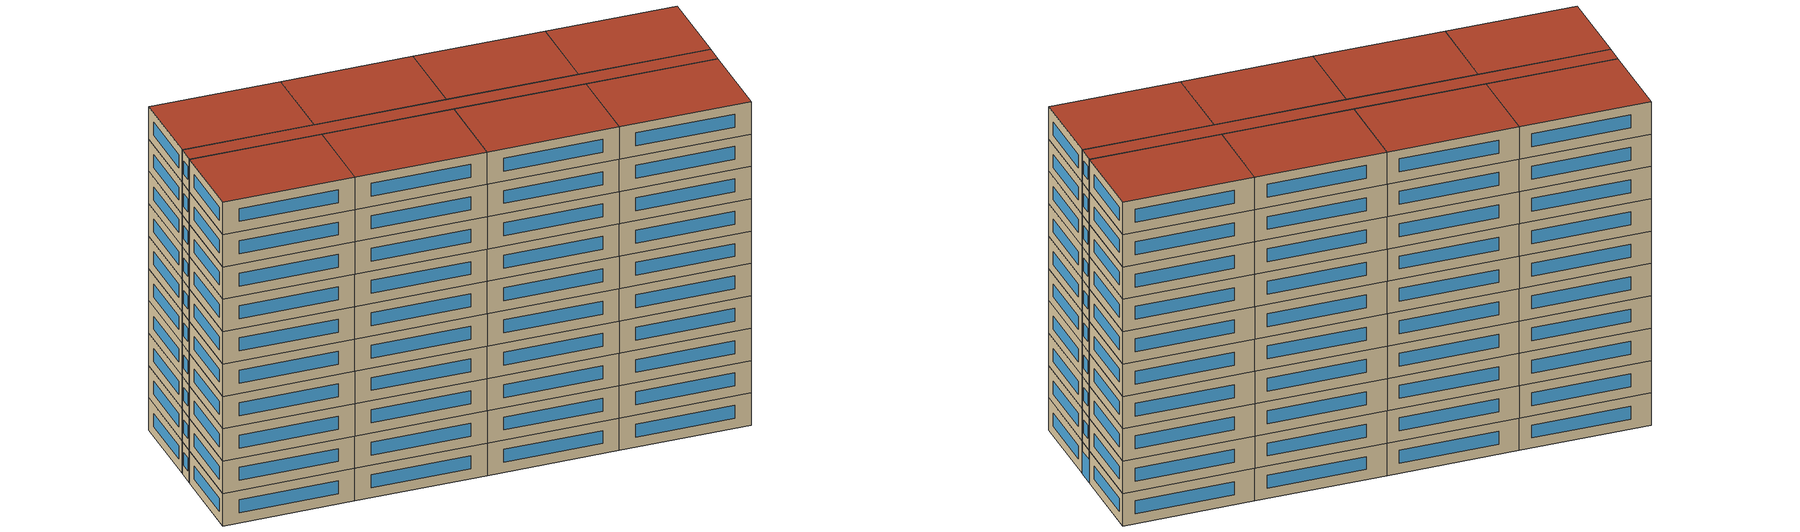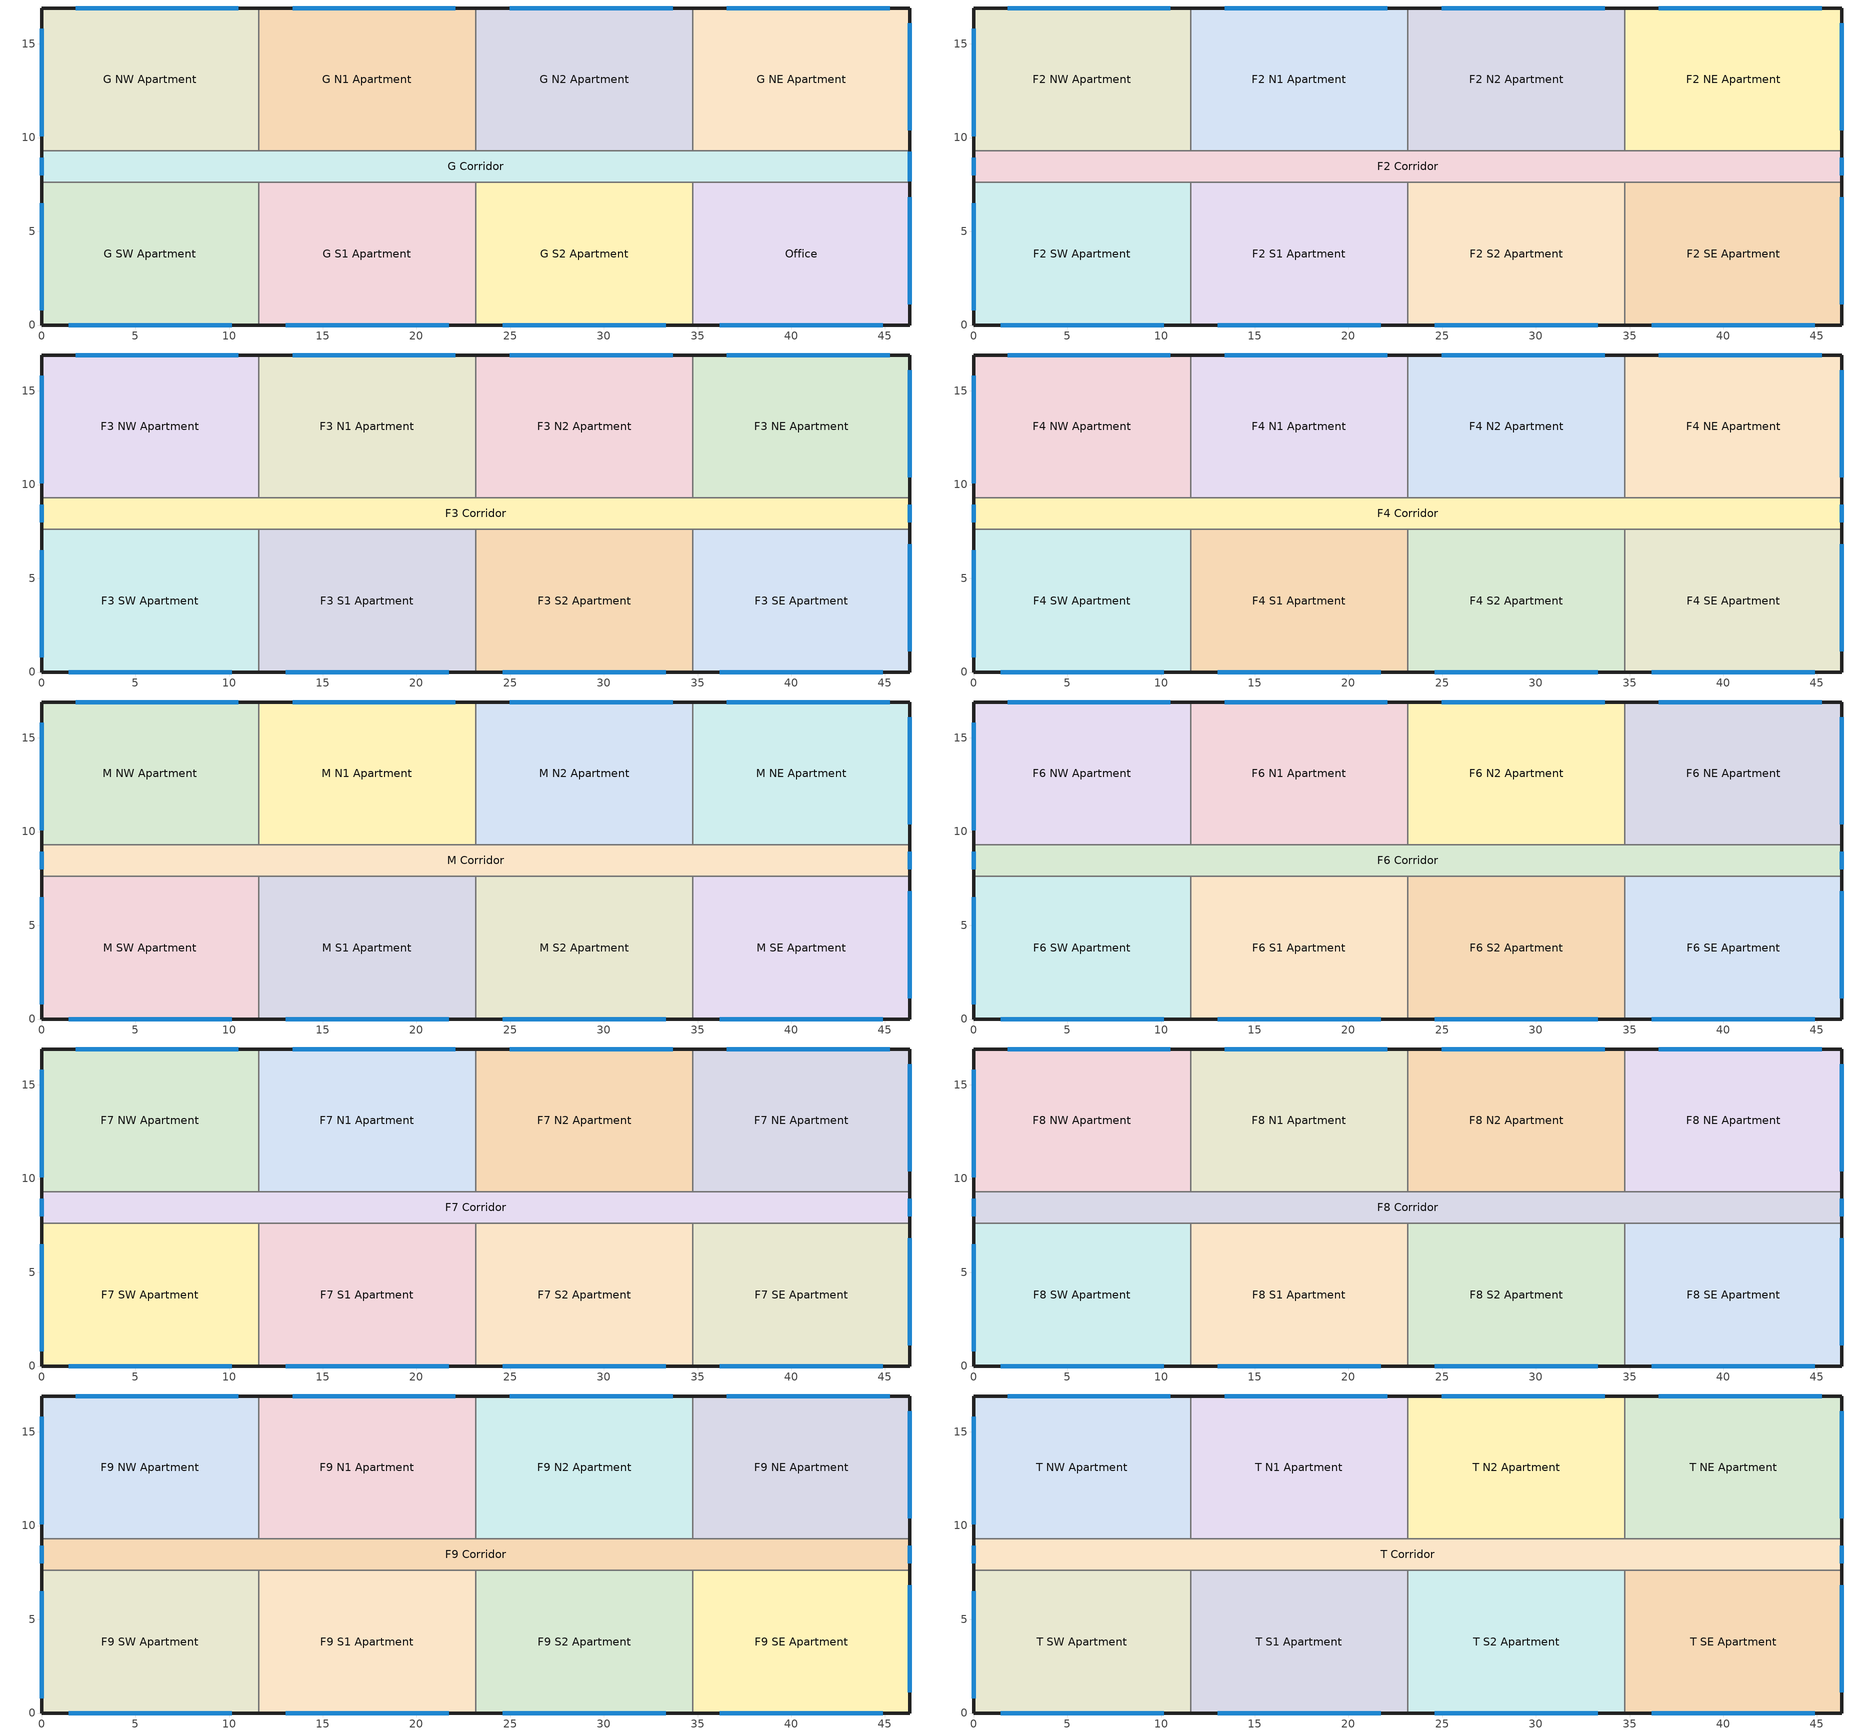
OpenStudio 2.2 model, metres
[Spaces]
G S1 Apartment
 floor ground: 23.16,7.62 23.16,0 11.58,0 11.58,7.62 z0
 wall outside: 11.58,0 23.16,0 z0:3.05
 wall to G S2 Apartment: 23.16,0 23.16,7.62 z0:3.05
 wall to G Corridor: 23.16,7.62 11.58,7.62 z0:3.05
 wall to G SW Apartment: 11.58,7.62 11.58,0 z0:3.05
 window: 13.03,0 21.72,0 z0.95:2.17
Office
 floor ground: 46.33,7.62 46.33,0 34.75,0 34.75,7.62 z0
 wall outside: 34.75,0 46.33,0 46.33,7.62 z0:3.05
 wall to G S2 Apartment: 34.75,7.62 34.75,0 z0:3.05
 wall to G Corridor: 46.33,7.62 34.75,7.62 z0:3.05
 window: 36.19,0 44.88,0 / 46.33,1.1 46.33,6.81 z0.95:2.17
G S2 Apartment
 floor ground: 34.75,7.62 34.75,0 23.16,0 23.16,7.62 z0
 wall outside: 23.16,0 34.75,0 z0:3.05
 wall to G Corridor: 34.75,7.62 23.16,7.62 z0:3.05
 window: 24.61,0 33.3,0 z0.95:2.17
G Corridor
 floor ground: 46.33,9.3 46.33,7.62 0,7.62 0,9.3 z0
 wall outside: 46.33,7.62 46.33,9.3 / 0,9.3 0,7.62 z0:3.05
 wall to G NW Apartment: 11.58,9.3 0,9.3 z0:3.05
 wall to G NE Apartment: 46.33,9.3 34.75,9.3 z0:3.05
 wall to G N1 Apartment: 23.16,9.3 11.58,9.3 z0:3.05
 wall to G SW Apartment: 0,7.62 11.58,7.62 z0:3.05
 wall to G N2 Apartment: 34.75,9.3 23.16,9.3 z0:3.05
 window: 46.33,7.67 46.33,9.25 z0:2.13; 0,8.91 0,8 z0.95:2.17
G NW Apartment
 floor ground: 11.58,16.92 11.58,9.3 0,9.3 0,16.92 z0
 wall outside: 11.58,16.92 0,16.92 0,9.3 z0:3.05
 wall to G N1 Apartment: 11.58,9.3 11.58,16.92 z0:3.05
 window: 0,15.8 0,10.08 / 10.5,16.92 1.81,16.92 z0.95:2.17
G N1 Apartment
 floor ground: 23.16,16.92 23.16,9.3 11.58,9.3 11.58,16.92 z0
 wall outside: 23.16,16.92 11.58,16.92 z0:3.05
 wall to G N2 Apartment: 23.16,9.3 23.16,16.92 z0:3.05
 window: 22.08,16.92 13.4,16.92 z0.95:2.17
G N2 Apartment
 floor ground: 34.75,16.92 34.75,9.3 23.16,9.3 23.16,16.92 z0
 wall outside: 34.75,16.92 23.16,16.92 z0:3.05
 wall to G NE Apartment: 34.75,9.3 34.75,16.92 z0:3.05
 window: 33.66,16.92 24.98,16.92 z0.95:2.17
G NE Apartment
 floor ground: 46.33,16.92 46.33,9.3 34.75,9.3 34.75,16.92 z0
 wall outside: 46.33,9.3 46.33,16.92 34.75,16.92 z0:3.05
 window: 46.33,10.4 46.33,16.11 / 45.25,16.92 36.56,16.92 z0.95:2.17
G SW Apartment
 floor ground: 11.58,7.62 11.58,0 0,0 0,7.62 z0
 wall outside: 0,7.62 0,0 11.58,0 z0:3.05
 window: 0,6.5 0,0.79 / 1.45,0 10.13,0 z0.95:2.17
F2 N1 Apartment
 floor to G N1 Apartment: 23.16,16.92 23.16,9.3 11.58,9.3 11.58,16.92 z3.05
 wall outside: 23.16,16.92 11.58,16.92 z3.05:6.1
 wall to F2 Corridor: 11.58,9.3 23.16,9.3 z3.05:6.1
 wall to F2 N2 Apartment: 23.16,9.3 23.16,16.92 z3.05:6.1
 wall to F2 NW Apartment: 11.58,16.92 11.58,9.3 z3.05:6.1
 window: 22.08,16.92 13.4,16.92 z4:5.22
F2 Corridor
 floor to G Corridor: 46.33,9.3 46.33,7.62 0,7.62 0,9.3 z3.05
 wall outside: 0,9.3 0,7.62 / 46.33,7.62 46.33,9.3 z3.05:6.1
 wall to F2 SE Apartment: 34.75,7.62 46.33,7.62 z3.05:6.1
 wall to F2 SW Apartment: 0,7.62 11.58,7.62 z3.05:6.1
 wall to F2 N2 Apartment: 34.75,9.3 23.16,9.3 z3.05:6.1
 wall to F2 S1 Apartment: 11.58,7.62 23.16,7.62 z3.05:6.1
 wall to F2 S2 Apartment: 23.16,7.62 34.75,7.62 z3.05:6.1
 wall to F2 NE Apartment: 46.33,9.3 34.75,9.3 z3.05:6.1
 wall to F2 NW Apartment: 11.58,9.3 0,9.3 z3.05:6.1
 window: 0,8.91 0,8 / 46.33,8 46.33,8.91 z4:5.22
F2 S1 Apartment
 floor to G S1 Apartment: 23.16,7.62 23.16,0 11.58,0 11.58,7.62 z3.05
 wall outside: 11.58,0 23.16,0 z3.05:6.1
 wall to F2 S2 Apartment: 23.16,0 23.16,7.62 z3.05:6.1
 wall to F2 SW Apartment: 11.58,7.62 11.58,0 z3.05:6.1
 window: 13.03,0 21.72,0 z4:5.22
F2 NE Apartment
 floor to G NE Apartment: 46.33,16.92 46.33,9.3 34.75,9.3 34.75,16.92 z3.05
 wall outside: 46.33,9.3 46.33,16.92 34.75,16.92 z3.05:6.1
 wall to F2 N2 Apartment: 34.75,16.92 34.75,9.3 z3.05:6.1
 window: 45.25,16.92 36.56,16.92 / 46.33,10.4 46.33,16.11 z4:5.22
F2 SW Apartment
 floor to G SW Apartment: 11.58,7.62 11.58,0 0,0 0,7.62 z3.05
 wall outside: 0,7.62 0,0 11.58,0 z3.05:6.1
 window: 1.45,0 10.13,0 / 0,6.5 0,0.79 z4:5.22
F2 NW Apartment
 floor to G NW Apartment: 11.58,16.92 11.58,9.3 0,9.3 0,16.92 z3.05
 wall outside: 11.58,16.92 0,16.92 0,9.3 z3.05:6.1
 window: 10.5,16.92 1.81,16.92 / 0,15.8 0,10.08 z4:5.22
F2 SE Apartment
 floor to Office: 46.33,7.62 46.33,0 34.75,0 34.75,7.62 z3.05
 wall outside: 34.75,0 46.33,0 46.33,7.62 z3.05:6.1
 wall to F2 S2 Apartment: 34.75,7.62 34.75,0 z3.05:6.1
 window: 46.33,1.1 46.33,6.81 / 36.19,0 44.88,0 z4:5.22
F2 N2 Apartment
 floor to G N2 Apartment: 34.75,16.92 34.75,9.3 23.16,9.3 23.16,16.92 z3.05
 wall outside: 34.75,16.92 23.16,16.92 z3.05:6.1
 window: 33.66,16.92 24.98,16.92 z4:5.22
F2 S2 Apartment
 floor to G S2 Apartment: 34.75,7.62 34.75,0 23.16,0 23.16,7.62 z3.05
 wall outside: 23.16,0 34.75,0 z3.05:6.1
 window: 24.61,0 33.3,0 z4:5.22
F3 NE Apartment
 floor to F2 NE Apartment: 46.33,16.92 46.33,9.3 34.75,9.3 34.75,16.92 z6.1
 wall outside: 46.33,9.3 46.33,16.92 34.75,16.92 z6.1:9.14
 wall to F3 N2 Apartment: 34.75,16.92 34.75,9.3 z6.1:9.14
 wall to F3 Corridor: 34.75,9.3 46.33,9.3 z6.1:9.14
 window: 46.33,10.4 46.33,16.11 / 45.25,16.92 36.56,16.92 z7.05:8.27
F3 SE Apartment
 floor to F2 SE Apartment: 46.33,7.62 46.33,0 34.75,0 34.75,7.62 z6.1
 wall outside: 34.75,0 46.33,0 46.33,7.62 z6.1:9.14
 wall to F3 Corridor: 46.33,7.62 34.75,7.62 z6.1:9.14
 wall to F3 S2 Apartment: 34.75,7.62 34.75,0 z6.1:9.14
 window: 36.19,0 44.88,0 / 46.33,1.1 46.33,6.81 z7.05:8.27
F3 N2 Apartment
 floor to F2 N2 Apartment: 34.75,16.92 34.75,9.3 23.16,9.3 23.16,16.92 z6.1
 wall outside: 34.75,16.92 23.16,16.92 z6.1:9.14
 wall to F3 Corridor: 23.16,9.3 34.75,9.3 z6.1:9.14
 wall to F3 N1 Apartment: 23.16,16.92 23.16,9.3 z6.1:9.14
 window: 33.66,16.92 24.98,16.92 z7.05:8.27
F3 NW Apartment
 floor to F2 NW Apartment: 11.58,16.92 11.58,9.3 0,9.3 0,16.92 z6.1
 wall outside: 11.58,16.92 0,16.92 0,9.3 z6.1:9.14
 wall to F3 N1 Apartment: 11.58,9.3 11.58,16.92 z6.1:9.14
 wall to F3 Corridor: 0,9.3 11.58,9.3 z6.1:9.14
 window: 0,15.8 0,10.08 / 10.5,16.92 1.81,16.92 z7.05:8.27
F3 Corridor
 floor to F2 Corridor: 46.33,9.3 46.33,7.62 0,7.62 0,9.3 z6.1
 wall outside: 0,9.3 0,7.62 / 46.33,7.62 46.33,9.3 z6.1:9.14
 wall to F3 S2 Apartment: 23.16,7.62 34.75,7.62 z6.1:9.14
 wall to F3 N1 Apartment: 23.16,9.3 11.58,9.3 z6.1:9.14
 wall to F3 S1 Apartment: 11.58,7.62 23.16,7.62 z6.1:9.14
 wall to F3 SW Apartment: 0,7.62 11.58,7.62 z6.1:9.14
 window: 0,8.91 0,8 / 46.33,8 46.33,8.91 z7.05:8.27
F3 SW Apartment
 floor to F2 SW Apartment: 11.58,7.62 11.58,0 0,0 0,7.62 z6.1
 wall outside: 0,7.62 0,0 11.58,0 z6.1:9.14
 wall to F3 S1 Apartment: 11.58,0 11.58,7.62 z6.1:9.14
 window: 0,6.5 0,0.79 / 1.45,0 10.13,0 z7.05:8.27
F3 N1 Apartment
 floor to F2 N1 Apartment: 23.16,16.92 23.16,9.3 11.58,9.3 11.58,16.92 z6.1
 wall outside: 23.16,16.92 11.58,16.92 z6.1:9.14
 window: 22.08,16.92 13.4,16.92 z7.05:8.27
F3 S2 Apartment
 floor to F2 S2 Apartment: 34.75,7.62 34.75,0 23.16,0 23.16,7.62 z6.1
 wall outside: 23.16,0 34.75,0 z6.1:9.14
 wall to F3 S1 Apartment: 23.16,7.62 23.16,0 z6.1:9.14
 window: 24.61,0 33.3,0 z7.05:8.27
F3 S1 Apartment
 floor to F2 S1 Apartment: 23.16,7.62 23.16,0 11.58,0 11.58,7.62 z6.1
 wall outside: 11.58,0 23.16,0 z6.1:9.14
 window: 13.03,0 21.72,0 z7.05:8.27
F4 NE Apartment
 floor to F3 NE Apartment: 46.33,16.92 46.33,9.3 34.75,9.3 34.75,16.92 z9.14
 wall outside: 46.33,9.3 46.33,16.92 34.75,16.92 z9.14:12.19
 wall to F4 Corridor: 34.75,9.3 46.33,9.3 z9.14:12.19
 wall to F4 N2 Apartment: 34.75,16.92 34.75,9.3 z9.14:12.19
 window: 45.25,16.92 36.56,16.92 / 46.33,10.4 46.33,16.11 z10.1:11.32
F4 S2 Apartment
 floor to F3 S2 Apartment: 34.75,7.62 34.75,0 23.16,0 23.16,7.62 z9.14
 wall outside: 23.16,0 34.75,0 z9.14:12.19
 wall to F4 S1 Apartment: 23.16,7.62 23.16,0 z9.14:12.19
 wall to F4 Corridor: 34.75,7.62 23.16,7.62 z9.14:12.19
 wall to F4 SE Apartment: 34.75,0 34.75,7.62 z9.14:12.19
 window: 24.61,0 33.3,0 z10.1:11.32
F4 N2 Apartment
 floor to F3 N2 Apartment: 34.75,16.92 34.75,9.3 23.16,9.3 23.16,16.92 z9.14
 wall outside: 34.75,16.92 23.16,16.92 z9.14:12.19
 wall to F4 Corridor: 23.16,9.3 34.75,9.3 z9.14:12.19
 wall to F4 N1 Apartment: 23.16,16.92 23.16,9.3 z9.14:12.19
 window: 33.66,16.92 24.98,16.92 z10.1:11.32
F4 NW Apartment
 floor to F3 NW Apartment: 11.58,16.92 11.58,9.3 0,9.3 0,16.92 z9.14
 wall outside: 11.58,16.92 0,16.92 0,9.3 z9.14:12.19
 wall to F4 N1 Apartment: 11.58,9.3 11.58,16.92 z9.14:12.19
 wall to F4 Corridor: 0,9.3 11.58,9.3 z9.14:12.19
 window: 0,15.8 0,10.08 / 10.5,16.92 1.81,16.92 z10.1:11.32
F4 N1 Apartment
 floor to F3 N1 Apartment: 23.16,16.92 23.16,9.3 11.58,9.3 11.58,16.92 z9.14
 wall outside: 23.16,16.92 11.58,16.92 z9.14:12.19
 wall to F4 Corridor: 11.58,9.3 23.16,9.3 z9.14:12.19
 window: 22.08,16.92 13.4,16.92 z10.1:11.32
F4 Corridor
 floor to F3 Corridor: 46.33,9.3 46.33,7.62 0,7.62 0,9.3 z9.14
 wall outside: 0,9.3 0,7.62 / 46.33,7.62 46.33,9.3 z9.14:12.19
 wall to F4 SW Apartment: 0,7.62 11.58,7.62 z9.14:12.19
 wall to F4 S1 Apartment: 11.58,7.62 23.16,7.62 z9.14:12.19
 wall to F4 SE Apartment: 34.75,7.62 46.33,7.62 z9.14:12.19
 window: 0,8.91 0,8 / 46.33,8 46.33,8.91 z10.1:11.32
F4 SW Apartment
 floor to F3 SW Apartment: 11.58,7.62 11.58,0 0,0 0,7.62 z9.14
 wall outside: 0,7.62 0,0 11.58,0 z9.14:12.19
 wall to F4 S1 Apartment: 11.58,0 11.58,7.62 z9.14:12.19
 window: 1.45,0 10.13,0 / 0,6.5 0,0.79 z10.1:11.32
F4 SE Apartment
 floor to F3 SE Apartment: 46.33,7.62 46.33,0 34.75,0 34.75,7.62 z9.14
 wall outside: 34.75,0 46.33,0 46.33,7.62 z9.14:12.19
 window: 36.19,0 44.88,0 / 46.33,1.1 46.33,6.81 z10.1:11.32
F4 S1 Apartment
 floor to F3 S1 Apartment: 23.16,7.62 23.16,0 11.58,0 11.58,7.62 z9.14
 wall outside: 11.58,0 23.16,0 z9.14:12.19
 window: 13.03,0 21.72,0 z10.1:11.32
M S1 Apartment
 floor to F4 S1 Apartment: 23.16,7.62 23.16,0 11.58,0 11.58,7.62 z12.19
 wall outside: 11.58,0 23.16,0 z12.19:15.24
 wall to M Corridor: 23.16,7.62 11.58,7.62 z12.19:15.24
 wall to M S2 Apartment: 23.16,0 23.16,7.62 z12.19:15.24
 wall to M SW Apartment: 11.58,7.62 11.58,0 z12.19:15.24
 window: 13.03,0 21.72,0 z13.15:14.36
M Corridor
 floor to F4 Corridor: 46.33,9.3 46.33,7.62 0,7.62 0,9.3 z12.19
 wall outside: 46.33,7.62 46.33,9.3 / 0,9.3 0,7.62 z12.19:15.24
 wall to M SE Apartment: 34.75,7.62 46.33,7.62 z12.19:15.24
 wall to M NW Apartment: 11.58,9.3 0,9.3 z12.19:15.24
 wall to M SW Apartment: 0,7.62 11.58,7.62 z12.19:15.24
 wall to M N2 Apartment: 34.75,9.3 23.16,9.3 z12.19:15.24
 wall to M N1 Apartment: 23.16,9.3 11.58,9.3 z12.19:15.24
 wall to M NE Apartment: 46.33,9.3 34.75,9.3 z12.19:15.24
 wall to M S2 Apartment: 23.16,7.62 34.75,7.62 z12.19:15.24
 window: 46.33,8 46.33,8.91 / 0,8.91 0,8 z13.15:14.36
M NW Apartment
 floor to F4 NW Apartment: 11.58,16.92 11.58,9.3 0,9.3 0,16.92 z12.19
 wall outside: 11.58,16.92 0,16.92 0,9.3 z12.19:15.24
 wall to M N1 Apartment: 11.58,9.3 11.58,16.92 z12.19:15.24
 window: 0,15.8 0,10.08 / 10.5,16.92 1.81,16.92 z13.15:14.36
M N2 Apartment
 floor to F4 N2 Apartment: 34.75,16.92 34.75,9.3 23.16,9.3 23.16,16.92 z12.19
 wall outside: 34.75,16.92 23.16,16.92 z12.19:15.24
 wall to M NE Apartment: 34.75,9.3 34.75,16.92 z12.19:15.24
 wall to M N1 Apartment: 23.16,16.92 23.16,9.3 z12.19:15.24
 window: 33.66,16.92 24.98,16.92 z13.15:14.36
M SW Apartment
 floor to F4 SW Apartment: 11.58,7.62 11.58,0 0,0 0,7.62 z12.19
 wall outside: 0,7.62 0,0 11.58,0 z12.19:15.24
 window: 1.45,0 10.13,0 / 0,6.5 0,0.79 z13.15:14.36
M SE Apartment
 floor to F4 SE Apartment: 46.33,7.62 46.33,0 34.75,0 34.75,7.62 z12.19
 wall outside: 34.75,0 46.33,0 46.33,7.62 z12.19:15.24
 wall to M S2 Apartment: 34.75,7.62 34.75,0 z12.19:15.24
 window: 36.19,0 44.88,0 / 46.33,1.1 46.33,6.81 z13.15:14.36
M N1 Apartment
 floor to F4 N1 Apartment: 23.16,16.92 23.16,9.3 11.58,9.3 11.58,16.92 z12.19
 wall outside: 23.16,16.92 11.58,16.92 z12.19:15.24
 window: 22.08,16.92 13.4,16.92 z13.15:14.36
M NE Apartment
 floor to F4 NE Apartment: 46.33,16.92 46.33,9.3 34.75,9.3 34.75,16.92 z12.19
 wall outside: 46.33,9.3 46.33,16.92 34.75,16.92 z12.19:15.24
 window: 45.25,16.92 36.56,16.92 / 46.33,10.4 46.33,16.11 z13.15:14.36
M S2 Apartment
 floor to F4 S2 Apartment: 34.75,7.62 34.75,0 23.16,0 23.16,7.62 z12.19
 wall outside: 23.16,0 34.75,0 z12.19:15.24
 window: 24.61,0 33.3,0 z13.15:14.36
F6 S2 Apartment
 floor to M S2 Apartment: 34.75,7.62 34.75,0 23.16,0 23.16,7.62 z15.24
 wall outside: 23.16,0 34.75,0 z15.24:18.29
 wall to F6 Corridor: 34.75,7.62 23.16,7.62 z15.24:18.29
 wall to F6 S1 Apartment: 23.16,7.62 23.16,0 z15.24:18.29
 wall to F6 SE Apartment: 34.75,0 34.75,7.62 z15.24:18.29
 window: 24.61,0 33.3,0 z16.19:17.41
F6 NE Apartment
 floor to M NE Apartment: 46.33,16.92 46.33,9.3 34.75,9.3 34.75,16.92 z15.24
 wall outside: 46.33,9.3 46.33,16.92 34.75,16.92 z15.24:18.29
 wall to F6 N2 Apartment: 34.75,16.92 34.75,9.3 z15.24:18.29
 wall to F6 Corridor: 34.75,9.3 46.33,9.3 z15.24:18.29
 window: 46.33,10.4 46.33,16.11 / 45.25,16.92 36.56,16.92 z16.19:17.41
F6 S1 Apartment
 floor to M S1 Apartment: 23.16,7.62 23.16,0 11.58,0 11.58,7.62 z15.24
 wall outside: 11.58,0 23.16,0 z15.24:18.29
 wall to F6 SW Apartment: 11.58,7.62 11.58,0 z15.24:18.29
 wall to F6 Corridor: 23.16,7.62 11.58,7.62 z15.24:18.29
 window: 13.03,0 21.72,0 z16.19:17.41
F6 Corridor
 floor to M Corridor: 46.33,9.3 46.33,7.62 0,7.62 0,9.3 z15.24
 wall outside: 46.33,7.62 46.33,9.3 / 0,9.3 0,7.62 z15.24:18.29
 wall to F6 N1 Apartment: 23.16,9.3 11.58,9.3 z15.24:18.29
 wall to F6 SE Apartment: 34.75,7.62 46.33,7.62 z15.24:18.29
 wall to F6 SW Apartment: 0,7.62 11.58,7.62 z15.24:18.29
 wall to F6 N2 Apartment: 34.75,9.3 23.16,9.3 z15.24:18.29
 wall to F6 NW Apartment: 11.58,9.3 0,9.3 z15.24:18.29
 window: 46.33,8 46.33,8.91 / 0,8.91 0,8 z16.19:17.41
F6 SE Apartment
 floor to M SE Apartment: 46.33,7.62 46.33,0 34.75,0 34.75,7.62 z15.24
 wall outside: 34.75,0 46.33,0 46.33,7.62 z15.24:18.29
 window: 46.33,1.1 46.33,6.81 / 36.19,0 44.88,0 z16.19:17.41
F6 N1 Apartment
 floor to M N1 Apartment: 23.16,16.92 23.16,9.3 11.58,9.3 11.58,16.92 z15.24
 wall outside: 23.16,16.92 11.58,16.92 z15.24:18.29
 wall to F6 N2 Apartment: 23.16,9.3 23.16,16.92 z15.24:18.29
 wall to F6 NW Apartment: 11.58,16.92 11.58,9.3 z15.24:18.29
 window: 22.08,16.92 13.4,16.92 z16.19:17.41
F6 NW Apartment
 floor to M NW Apartment: 11.58,16.92 11.58,9.3 0,9.3 0,16.92 z15.24
 wall outside: 11.58,16.92 0,16.92 0,9.3 z15.24:18.29
 window: 0,15.8 0,10.08 / 10.5,16.92 1.81,16.92 z16.19:17.41
F6 N2 Apartment
 floor to M N2 Apartment: 34.75,16.92 34.75,9.3 23.16,9.3 23.16,16.92 z15.24
 wall outside: 34.75,16.92 23.16,16.92 z15.24:18.29
 window: 33.66,16.92 24.98,16.92 z16.19:17.41
F6 SW Apartment
 floor to M SW Apartment: 11.58,7.62 11.58,0 0,0 0,7.62 z15.24
 wall outside: 0,7.62 0,0 11.58,0 z15.24:18.29
 window: 1.45,0 10.13,0 / 0,6.5 0,0.79 z16.19:17.41
F7 SE Apartment
 floor to F6 SE Apartment: 46.33,7.62 46.33,0 34.75,0 34.75,7.62 z18.29
 wall outside: 34.75,0 46.33,0 46.33,7.62 z18.29:21.33
 wall to F7 S2 Apartment: 34.75,7.62 34.75,0 z18.29:21.33
 wall to F7 Corridor: 46.33,7.62 34.75,7.62 z18.29:21.33
 window: 46.33,1.1 46.33,6.81 / 36.19,0 44.88,0 z19.24:20.46
F7 N2 Apartment
 floor to F6 N2 Apartment: 34.75,16.92 34.75,9.3 23.16,9.3 23.16,16.92 z18.29
 wall outside: 34.75,16.92 23.16,16.92 z18.29:21.33
 wall to F7 Corridor: 23.16,9.3 34.75,9.3 z18.29:21.33
 wall to F7 NE Apartment: 34.75,9.3 34.75,16.92 z18.29:21.33
 wall to F7 N1 Apartment: 23.16,16.92 23.16,9.3 z18.29:21.33
 window: 33.66,16.92 24.98,16.92 z19.24:20.46
F7 NE Apartment
 floor to F6 NE Apartment: 46.33,16.92 46.33,9.3 34.75,9.3 34.75,16.92 z18.29
 wall outside: 46.33,9.3 46.33,16.92 34.75,16.92 z18.29:21.33
 wall to F7 Corridor: 34.75,9.3 46.33,9.3 z18.29:21.33
 window: 45.25,16.92 36.56,16.92 / 46.33,10.4 46.33,16.11 z19.24:20.46
F7 S2 Apartment
 floor to F6 S2 Apartment: 34.75,7.62 34.75,0 23.16,0 23.16,7.62 z18.29
 wall outside: 23.16,0 34.75,0 z18.29:21.33
 wall to F7 Corridor: 34.75,7.62 23.16,7.62 z18.29:21.33
 wall to F7 S1 Apartment: 23.16,7.62 23.16,0 z18.29:21.33
 window: 24.61,0 33.3,0 z19.24:20.46
F7 NW Apartment
 floor to F6 NW Apartment: 11.58,16.92 11.58,9.3 0,9.3 0,16.92 z18.29
 wall outside: 11.58,16.92 0,16.92 0,9.3 z18.29:21.33
 wall to F7 Corridor: 0,9.3 11.58,9.3 z18.29:21.33
 wall to F7 N1 Apartment: 11.58,9.3 11.58,16.92 z18.29:21.33
 window: 0,15.8 0,10.08 / 10.5,16.92 1.81,16.92 z19.24:20.46
F7 N1 Apartment
 floor to F6 N1 Apartment: 23.16,16.92 23.16,9.3 11.58,9.3 11.58,16.92 z18.29
 wall outside: 23.16,16.92 11.58,16.92 z18.29:21.33
 wall to F7 Corridor: 11.58,9.3 23.16,9.3 z18.29:21.33
 window: 22.08,16.92 13.4,16.92 z19.24:20.46
F7 S1 Apartment
 floor to F6 S1 Apartment: 23.16,7.62 23.16,0 11.58,0 11.58,7.62 z18.29
 wall outside: 11.58,0 23.16,0 z18.29:21.33
 wall to F7 Corridor: 23.16,7.62 11.58,7.62 z18.29:21.33
 wall to F7 SW Apartment: 11.58,7.62 11.58,0 z18.29:21.33
 window: 13.03,0 21.72,0 z19.24:20.46
F7 Corridor
 floor to F6 Corridor: 46.33,9.3 46.33,7.62 0,7.62 0,9.3 z18.29
 wall outside: 0,9.3 0,7.62 / 46.33,7.62 46.33,9.3 z18.29:21.33
 wall to F7 SW Apartment: 0,7.62 11.58,7.62 z18.29:21.33
 window: 0,8.91 0,8 / 46.33,8 46.33,8.91 z19.24:20.46
F7 SW Apartment
 floor to F6 SW Apartment: 11.58,7.62 11.58,0 0,0 0,7.62 z18.29
 wall outside: 0,7.62 0,0 11.58,0 z18.29:21.33
 window: 1.45,0 10.13,0 / 0,6.5 0,0.79 z19.24:20.46
F8 SW Apartment
 floor to F7 SW Apartment: 11.58,7.62 11.58,0 0,0 0,7.62 z21.33
 wall outside: 0,7.62 0,0 11.58,0 z21.33:24.38
 wall to F8 Corridor: 11.58,7.62 0,7.62 z21.33:24.38
 wall to F8 S1 Apartment: 11.58,0 11.58,7.62 z21.33:24.38
 window: 1.45,0 10.13,0 / 0,6.5 0,0.79 z22.29:23.51
F8 N1 Apartment
 floor to F7 N1 Apartment: 23.16,16.92 23.16,9.3 11.58,9.3 11.58,16.92 z21.33
 wall outside: 23.16,16.92 11.58,16.92 z21.33:24.38
 wall to F8 NW Apartment: 11.58,16.92 11.58,9.3 z21.33:24.38
 wall to F8 Corridor: 11.58,9.3 23.16,9.3 z21.33:24.38
 wall to F8 N2 Apartment: 23.16,9.3 23.16,16.92 z21.33:24.38
 window: 22.08,16.92 13.4,16.92 z22.29:23.51
F8 N2 Apartment
 floor to F7 N2 Apartment: 34.75,16.92 34.75,9.3 23.16,9.3 23.16,16.92 z21.33
 wall outside: 34.75,16.92 23.16,16.92 z21.33:24.38
 wall to F8 Corridor: 23.16,9.3 34.75,9.3 z21.33:24.38
 wall to F8 NE Apartment: 34.75,9.3 34.75,16.92 z21.33:24.38
 window: 33.66,16.92 24.98,16.92 z22.29:23.51
F8 Corridor
 floor to F7 Corridor: 46.33,9.3 46.33,7.62 0,7.62 0,9.3 z21.33
 wall outside: 46.33,7.62 46.33,9.3 / 0,9.3 0,7.62 z21.33:24.38
 wall to F8 S1 Apartment: 11.58,7.62 23.16,7.62 z21.33:24.38
 wall to F8 SE Apartment: 34.75,7.62 46.33,7.62 z21.33:24.38
 wall to F8 NE Apartment: 46.33,9.3 34.75,9.3 z21.33:24.38
 wall to F8 NW Apartment: 11.58,9.3 0,9.3 z21.33:24.38
 wall to F8 S2 Apartment: 23.16,7.62 34.75,7.62 z21.33:24.38
 window: 46.33,8 46.33,8.91 / 0,8.91 0,8 z22.29:23.51
F8 S1 Apartment
 floor to F7 S1 Apartment: 23.16,7.62 23.16,0 11.58,0 11.58,7.62 z21.33
 wall outside: 11.58,0 23.16,0 z21.33:24.38
 wall to F8 S2 Apartment: 23.16,0 23.16,7.62 z21.33:24.38
 window: 13.03,0 21.72,0 z22.29:23.51
F8 S2 Apartment
 floor to F7 S2 Apartment: 34.75,7.62 34.75,0 23.16,0 23.16,7.62 z21.33
 wall outside: 23.16,0 34.75,0 z21.33:24.38
 wall to F8 SE Apartment: 34.75,0 34.75,7.62 z21.33:24.38
 window: 24.61,0 33.3,0 z22.29:23.51
F8 SE Apartment
 floor to F7 SE Apartment: 46.33,7.62 46.33,0 34.75,0 34.75,7.62 z21.33
 wall outside: 34.75,0 46.33,0 46.33,7.62 z21.33:24.38
 window: 46.33,1.1 46.33,6.81 / 36.19,0 44.88,0 z22.29:23.51
F8 NW Apartment
 floor to F7 NW Apartment: 11.58,16.92 11.58,9.3 0,9.3 0,16.92 z21.33
 wall outside: 11.58,16.92 0,16.92 0,9.3 z21.33:24.38
 window: 0,15.8 0,10.08 / 10.5,16.92 1.81,16.92 z22.29:23.51
F8 NE Apartment
 floor to F7 NE Apartment: 46.33,16.92 46.33,9.3 34.75,9.3 34.75,16.92 z21.33
 wall outside: 46.33,9.3 46.33,16.92 34.75,16.92 z21.33:24.38
 window: 45.25,16.92 36.56,16.92 / 46.33,10.4 46.33,16.11 z22.29:23.51
F9 SE Apartment
 floor to F8 SE Apartment: 46.33,7.62 46.33,0 34.75,0 34.75,7.62 z24.38
 wall outside: 34.75,0 46.33,0 46.33,7.62 z24.38:27.43
 wall to F9 S2 Apartment: 34.75,7.62 34.75,0 z24.38:27.43
 wall to F9 Corridor: 46.33,7.62 34.75,7.62 z24.38:27.43
 window: 36.19,0 44.88,0 / 46.33,1.1 46.33,6.81 z25.34:26.56
F9 N2 Apartment
 floor to F8 N2 Apartment: 34.75,16.92 34.75,9.3 23.16,9.3 23.16,16.92 z24.38
 wall outside: 34.75,16.92 23.16,16.92 z24.38:27.43
 wall to F9 NE Apartment: 34.75,9.3 34.75,16.92 z24.38:27.43
 wall to F9 Corridor: 23.16,9.3 34.75,9.3 z24.38:27.43
 wall to F9 N1 Apartment: 23.16,16.92 23.16,9.3 z24.38:27.43
 window: 33.66,16.92 24.98,16.92 z25.34:26.56
F9 SW Apartment
 floor to F8 SW Apartment: 11.58,7.62 11.58,0 0,0 0,7.62 z24.38
 wall outside: 0,7.62 0,0 11.58,0 z24.38:27.43
 wall to F9 Corridor: 11.58,7.62 0,7.62 z24.38:27.43
 wall to F9 S1 Apartment: 11.58,0 11.58,7.62 z24.38:27.43
 window: 1.45,0 10.13,0 / 0,6.5 0,0.79 z25.34:26.56
F9 Corridor
 floor to F8 Corridor: 46.33,9.3 46.33,7.62 0,7.62 0,9.3 z24.38
 wall outside: 0,9.3 0,7.62 / 46.33,7.62 46.33,9.3 z24.38:27.43
 wall to F9 NE Apartment: 46.33,9.3 34.75,9.3 z24.38:27.43
 wall to F9 NW Apartment: 11.58,9.3 0,9.3 z24.38:27.43
 wall to F9 S1 Apartment: 11.58,7.62 23.16,7.62 z24.38:27.43
 wall to F9 N1 Apartment: 23.16,9.3 11.58,9.3 z24.38:27.43
 wall to F9 S2 Apartment: 23.16,7.62 34.75,7.62 z24.38:27.43
 window: 0,8.91 0,8 / 46.33,8 46.33,8.91 z25.34:26.56
F9 NE Apartment
 floor to F8 NE Apartment: 46.33,16.92 46.33,9.3 34.75,9.3 34.75,16.92 z24.38
 wall outside: 46.33,9.3 46.33,16.92 34.75,16.92 z24.38:27.43
 window: 46.33,10.4 46.33,16.11 / 45.25,16.92 36.56,16.92 z25.34:26.56
F9 S1 Apartment
 floor to F8 S1 Apartment: 23.16,7.62 23.16,0 11.58,0 11.58,7.62 z24.38
 wall outside: 11.58,0 23.16,0 z24.38:27.43
 wall to F9 S2 Apartment: 23.16,0 23.16,7.62 z24.38:27.43
 window: 13.03,0 21.72,0 z25.34:26.56
F9 S2 Apartment
 floor to F8 S2 Apartment: 34.75,7.62 34.75,0 23.16,0 23.16,7.62 z24.38
 wall outside: 23.16,0 34.75,0 z24.38:27.43
 window: 24.61,0 33.3,0 z25.34:26.56
F9 NW Apartment
 floor to F8 NW Apartment: 11.58,16.92 11.58,9.3 0,9.3 0,16.92 z24.38
 wall outside: 11.58,16.92 0,16.92 0,9.3 z24.38:27.43
 wall to F9 N1 Apartment: 11.58,9.3 11.58,16.92 z24.38:27.43
 window: 0,15.8 0,10.08 / 10.5,16.92 1.81,16.92 z25.34:26.56
F9 N1 Apartment
 floor to F8 N1 Apartment: 23.16,16.92 23.16,9.3 11.58,9.3 11.58,16.92 z24.38
 wall outside: 23.16,16.92 11.58,16.92 z24.38:27.43
 window: 22.08,16.92 13.4,16.92 z25.34:26.56
T N1 Apartment
 floor to F9 N1 Apartment: 23.16,16.92 23.16,9.3 11.58,9.3 11.58,16.92 z27.43
 wall outside: 23.16,16.92 11.58,16.92 z27.43:30.48
 wall to T NW Apartment: 11.58,16.92 11.58,9.3 z27.43:30.48
 wall to T Corridor: 11.58,9.3 23.16,9.3 z27.43:30.48
 wall to T N2 Apartment: 23.16,9.3 23.16,16.92 z27.43:30.48
 window: 22.08,16.92 13.4,16.92 z28.38:29.6
 roof outside: 23.16,9.3 23.16,16.92 11.58,16.92 11.58,9.3 z30.48
T N2 Apartment
 floor to F9 N2 Apartment: 34.75,16.92 34.75,9.3 23.16,9.3 23.16,16.92 z27.43
 wall outside: 34.75,16.92 23.16,16.92 z27.43:30.48
 wall to T NE Apartment: 34.75,9.3 34.75,16.92 z27.43:30.48
 wall to T Corridor: 23.16,9.3 34.75,9.3 z27.43:30.48
 window: 33.66,16.92 24.98,16.92 z28.38:29.6
 roof outside: 34.75,9.3 34.75,16.92 23.16,16.92 23.16,9.3 z30.48
T S2 Apartment
 floor to F9 S2 Apartment: 34.75,7.62 34.75,0 23.16,0 23.16,7.62 z27.43
 wall outside: 23.16,0 34.75,0 z27.43:30.48
 wall to T Corridor: 34.75,7.62 23.16,7.62 z27.43:30.48
 wall to T S1 Apartment: 23.16,7.62 23.16,0 z27.43:30.48
 wall to T SE Apartment: 34.75,0 34.75,7.62 z27.43:30.48
 window: 24.61,0 33.3,0 z28.38:29.6
 roof outside: 34.75,0 34.75,7.62 23.16,7.62 23.16,0 z30.48
T SW Apartment
 floor to F9 SW Apartment: 11.58,7.62 11.58,0 0,0 0,7.62 z27.43
 wall outside: 0,7.62 0,0 11.58,0 z27.43:30.48
 wall to T Corridor: 11.58,7.62 0,7.62 z27.43:30.48
 wall to T S1 Apartment: 11.58,0 11.58,7.62 z27.43:30.48
 window: 1.45,0 10.13,0 / 0,6.5 0,0.79 z28.38:29.6
 roof outside: 11.58,0 11.58,7.62 0,7.62 0,0 z30.48
T SE Apartment
 floor to F9 SE Apartment: 46.33,7.62 46.33,0 34.75,0 34.75,7.62 z27.43
 wall outside: 34.75,0 46.33,0 46.33,7.62 z27.43:30.48
 wall to T Corridor: 46.33,7.62 34.75,7.62 z27.43:30.48
 window: 36.19,0 44.88,0 / 46.33,1.1 46.33,6.81 z28.38:29.6
 roof outside: 46.33,0 46.33,7.62 34.75,7.62 34.75,0 z30.48
T S1 Apartment
 floor to F9 S1 Apartment: 23.16,7.62 23.16,0 11.58,0 11.58,7.62 z27.43
 wall outside: 11.58,0 23.16,0 z27.43:30.48
 wall to T Corridor: 23.16,7.62 11.58,7.62 z27.43:30.48
 window: 13.03,0 21.72,0 z28.38:29.6
 roof outside: 23.16,0 23.16,7.62 11.58,7.62 11.58,0 z30.48
T Corridor
 floor to F9 Corridor: 46.33,9.3 46.33,7.62 0,7.62 0,9.3 z27.43
 wall outside: 0,9.3 0,7.62 / 46.33,7.62 46.33,9.3 z27.43:30.48
 wall to T NE Apartment: 46.33,9.3 34.75,9.3 z27.43:30.48
 wall to T NW Apartment: 11.58,9.3 0,9.3 z27.43:30.48
 window: 46.33,8 46.33,8.91 / 0,8.91 0,8 z28.38:29.6
 roof outside: 46.33,7.62 46.33,9.3 0,9.3 0,7.62 z30.48
T NE Apartment
 floor to F9 NE Apartment: 46.33,16.92 46.33,9.3 34.75,9.3 34.75,16.92 z27.43
 wall outside: 46.33,9.3 46.33,16.92 34.75,16.92 z27.43:30.48
 window: 46.33,10.4 46.33,16.11 / 45.25,16.92 36.56,16.92 z28.38:29.6
 roof outside: 46.33,9.3 46.33,16.92 34.75,16.92 34.75,9.3 z30.48
T NW Apartment
 floor to F9 NW Apartment: 11.58,16.92 11.58,9.3 0,9.3 0,16.92 z27.43
 wall outside: 11.58,16.92 0,16.92 0,9.3 z27.43:30.48
 window: 0,15.8 0,10.08 / 10.5,16.92 1.81,16.92 z28.38:29.6
 roof outside: 11.58,9.3 11.58,16.92 0,16.92 0,9.3 z30.48
[Site]
Albuquerque Intl Arpt  Isis_NM_USA Design_Conditions: Latitude {deg}=35.04; Longitude {deg}=-106.62; Time Zone {hr}=-7; Elevation {m}=1619; Terrain=City
[Building]
A90_1_2013HighriseApartment: North Axis {deg}=0; Standards Number of Stories=10; Standards Number of Above Ground Stories=10; Standards Building Type=HighriseApartment
[Space] Part of Total Floor Area=Yes
Name | Space Type | Building Story | Thermal Zone
F8 SE Apartment | HighriseApartment Apartment | Building Story 8 | TZ-F8 SE Apartment
F8 SW Apartment | HighriseApartment Apartment | Building Story 8 | TZ-F8 SW Apartment
F2 NE Apartment | HighriseApartment Apartment | Building Story 2 | TZ-F2 NE Apartment
F6 NE Apartment | HighriseApartment Apartment | Building Story 6 | TZ-F6 NE Apartment
F9 SE Apartment | HighriseApartment Apartment | Building Story 9 | TZ-F9 SE Apartment
F4 N1 Apartment | HighriseApartment Apartment | Building Story 4 | TZ-F4 N1 Apartment
F6 S1 Apartment | HighriseApartment Apartment | Building Story 6 | TZ-F6 S1 Apartment
F2 N1 Apartment | HighriseApartment Apartment | Building Story 2 | TZ-F2 N1 Apartment
F2 Corridor | HighriseApartment Corridor | Building Story 2 | TZ-F2 Corridor
F7 S1 Apartment | HighriseApartment Apartment | Building Story 7 | TZ-F7 S1 Apartment
F2 S1 Apartment | HighriseApartment Apartment | Building Story 2 | TZ-F2 S1 Apartment
F4 S2 Apartment | HighriseApartment Apartment | Building Story 4 | TZ-F4 S2 Apartment
F3 SE Apartment | HighriseApartment Apartment | Building Story 3 | TZ-F3 SE Apartment
F7 SE Apartment | HighriseApartment Apartment | Building Story 7 | TZ-F7 SE Apartment
F6 SE Apartment | HighriseApartment Apartment | Building Story 6 | TZ-F6 SE Apartment
F7 NW Apartment | HighriseApartment Apartment | Building Story 7 | TZ-F7 NW Apartment
F7 N2 Apartment | HighriseApartment Apartment | Building Story 7 | TZ-F7 N2 Apartment
M NE Apartment | HighriseApartment Apartment | Building Story 5 | TZ-M NE Apartment
F7 SW Apartment | HighriseApartment Apartment | Building Story 7 | TZ-F7 SW Apartment
F3 NW Apartment | HighriseApartment Apartment | Building Story 3 | TZ-F3 NW Apartment
F4 S1 Apartment | HighriseApartment Apartment | Building Story 4 | TZ-F4 S1 Apartment
F8 N1 Apartment | HighriseApartment Apartment | Building Story 8 | TZ-F8 N1 Apartment
F7 NE Apartment | HighriseApartment Apartment | Building Story 7 | TZ-F7 NE Apartment
F8 N2 Apartment | HighriseApartment Apartment | Building Story 8 | TZ-F8 N2 Apartment
F9 S1 Apartment | HighriseApartment Apartment | Building Story 9 | TZ-F9 S1 Apartment
M S1 Apartment | HighriseApartment Apartment | Building Story 5 | TZ-M S1 Apartment
M Corridor | HighriseApartment Corridor | Building Story 5 | TZ-M Corridor
F4 NE Apartment | HighriseApartment Apartment | Building Story 4 | TZ-F4 NE Apartment
F3 N1 Apartment | HighriseApartment Apartment | Building Story 3 | TZ-F3 N1 Apartment
F6 S2 Apartment | HighriseApartment Apartment | Building Story 6 | TZ-F6 S2 Apartment
F4 SW Apartment | HighriseApartment Apartment | Building Story 4 | TZ-F4 SW Apartment
F2 SW Apartment | HighriseApartment Apartment | Building Story 2 | TZ-F2 SW Apartment
G S1 Apartment | HighriseApartment Apartment | Building Story 1 | TZ-G S1 Apartment
Office | HighriseApartment Office | Building Story 1 | TZ-Office
F9 NW Apartment | HighriseApartment Apartment | Building Story 9 | TZ-F9 NW Apartment
G N2 Apartment | HighriseApartment Apartment | Building Story 1 | TZ-G N2 Apartment
F3 NE Apartment | HighriseApartment Apartment | Building Story 3 | TZ-F3 NE Apartment
T S2 Apartment | HighriseApartment Apartment_topfloor_NS | Building Story 10 | TZ-T S2 Apartment
G S2 Apartment | HighriseApartment Apartment | Building Story 1 | TZ-G S2 Apartment
M SW Apartment | HighriseApartment Apartment | Building Story 5 | TZ-M SW Apartment
T N1 Apartment | HighriseApartment Apartment_topfloor_NS | Building Story 10 | TZ-T N1 Apartment
F6 Corridor | HighriseApartment Corridor | Building Story 6 | TZ-F6 Corridor
F4 N2 Apartment | HighriseApartment Apartment | Building Story 4 | TZ-F4 N2 Apartment
F7 S2 Apartment | HighriseApartment Apartment | Building Story 7 | TZ-F7 S2 Apartment
M NW Apartment | HighriseApartment Apartment | Building Story 5 | TZ-M NW Apartment
M N2 Apartment | HighriseApartment Apartment | Building Story 5 | TZ-M N2 Apartment
F9 NE Apartment | HighriseApartment Apartment | Building Story 9 | TZ-F9 NE Apartment
F4 NW Apartment | HighriseApartment Apartment | Building Story 4 | TZ-F4 NW Apartment
F8 NE Apartment | HighriseApartment Apartment | Building Story 8 | TZ-F8 NE Apartment
G Corridor | HighriseApartment Corridor | Building Story 1 | TZ-G Corridor
F4 Corridor | HighriseApartment Corridor | Building Story 4 | TZ-F4 Corridor
T N2 Apartment | HighriseApartment Apartment_topfloor_NS | Building Story 10 | TZ-T N2 Apartment
F9 N2 Apartment | HighriseApartment Apartment | Building Story 9 | TZ-F9 N2 Apartment
F3 S1 Apartment | HighriseApartment Apartment | Building Story 3 | TZ-F3 S1 Apartment
G NW Apartment | HighriseApartment Apartment | Building Story 1 | TZ-G NW Apartment
G N1 Apartment | HighriseApartment Apartment | Building Story 1 | TZ-G N1 Apartment
F3 N2 Apartment | HighriseApartment Apartment | Building Story 3 | TZ-F3 N2 Apartment
F2 NW Apartment | HighriseApartment Apartment | Building Story 2 | TZ-F2 NW Apartment
F2 S2 Apartment | HighriseApartment Apartment | Building Story 2 | TZ-F2 S2 Apartment
F9 S2 Apartment | HighriseApartment Apartment | Building Story 9 | TZ-F9 S2 Apartment
F2 SE Apartment | HighriseApartment Apartment | Building Story 2 | TZ-F2 SE Apartment
T SW Apartment | HighriseApartment Apartment_topfloor_WE | Building Story 10 | TZ-T SW Apartment
F3 S2 Apartment | HighriseApartment Apartment | Building Story 3 | TZ-F3 S2 Apartment
F8 Corridor | HighriseApartment Corridor | Building Story 8 | TZ-F8 Corridor
F8 S1 Apartment | HighriseApartment Apartment | Building Story 8 | TZ-F8 S1 Apartment
F7 N1 Apartment | HighriseApartment Apartment | Building Story 7 | TZ-F7 N1 Apartment
F8 NW Apartment | HighriseApartment Apartment | Building Story 8 | TZ-F8 NW Apartment
M N1 Apartment | HighriseApartment Apartment | Building Story 5 | TZ-M N1 Apartment
G SW Apartment | HighriseApartment Apartment | Building Story 1 | TZ-G SW Apartment
T S1 Apartment | HighriseApartment Apartment_topfloor_NS | Building Story 10 | TZ-T S1 Apartment
F3 Corridor | HighriseApartment Corridor | Building Story 3 | TZ-F3 Corridor
F9 N1 Apartment | HighriseApartment Apartment | Building Story 9 | TZ-F9 N1 Apartment
F6 N1 Apartment | HighriseApartment Apartment | Building Story 6 | TZ-F6 N1 Apartment
F8 S2 Apartment | HighriseApartment Apartment | Building Story 8 | TZ-F8 S2 Apartment
F2 N2 Apartment | HighriseApartment Apartment | Building Story 2 | TZ-F2 N2 Apartment
F6 N2 Apartment | HighriseApartment Apartment | Building Story 6 | TZ-F6 N2 Apartment
M SE Apartment | HighriseApartment Apartment | Building Story 5 | TZ-M SE Apartment
T SE Apartment | HighriseApartment Apartment_topfloor_WE | Building Story 10 | TZ-T SE Apartment
T NW Apartment | HighriseApartment Apartment_topfloor_WE | Building Story 10 | TZ-T NW Apartment
F9 SW Apartment | HighriseApartment Apartment | Building Story 9 | TZ-F9 SW Apartment
F9 Corridor | HighriseApartment Corridor | Building Story 9 | TZ-F9 Corridor
T NE Apartment | HighriseApartment Apartment_topfloor_WE | Building Story 10 | TZ-T NE Apartment
F6 NW Apartment | HighriseApartment Apartment | Building Story 6 | TZ-F6 NW Apartment
T Corridor | HighriseApartment Corridor_topfloor | Building Story 10 | TZ-T Corridor
F7 Corridor | HighriseApartment Corridor | Building Story 7 | TZ-F7 Corridor
G NE Apartment | HighriseApartment Apartment | Building Story 1 | TZ-G NE Apartment
F3 SW Apartment | HighriseApartment Apartment | Building Story 3 | TZ-F3 SW Apartment
F6 SW Apartment | HighriseApartment Apartment | Building Story 6 | TZ-F6 SW Apartment
F4 SE Apartment | HighriseApartment Apartment | Building Story 4 | TZ-F4 SE Apartment
M S2 Apartment | HighriseApartment Apartment | Building Story 5 | TZ-M S2 Apartment
[BuildingStory]
Name | Nominal Z Coordinate {m}
Building Story 1 | 0
Building Story 2 | 3.0478
Building Story 3 | 6.0957
Building Story 4 | 9.1435
Building Story 5 | 12.1914
Building Story 6 | 15.2393
Building Story 7 | 18.2871
Building Story 8 | 21.3349
Building Story 9 | 24.3828
Building Story 10 | 27.4307
[ThermalZone] Use Ideal Air Loads=No
TZ-F9 NE Apartment; TZ-M S2 Apartment; TZ-F9 Corridor; TZ-F8 N1 Apartment; TZ-F2 NW Apartment; TZ-T S1 Apartment; TZ-G NW Apartment; TZ-G N2 Apartment; TZ-T N1 Apartment; TZ-F4 S2 Apartment; TZ-F2 SE Apartment; TZ-F8 S2 Apartment; TZ-F7 N2 Apartment; TZ-F9 S2 Apartment; TZ-F4 SW Apartment; TZ-F3 Corridor; TZ-F7 SE Apartment; TZ-T S2 Apartment; TZ-F7 SW Apartment; TZ-T NW Apartment; TZ-F4 N2 Apartment; TZ-F3 N1 Apartment; TZ-F4 S1 Apartment; TZ-M SW Apartment; TZ-F9 NW Apartment; TZ-F2 SW Apartment; TZ-G SW Apartment; TZ-T N2 Apartment; TZ-F7 N1 Apartment; TZ-F8 SE Apartment; TZ-F9 SE Apartment; TZ-Office; TZ-F7 Corridor; TZ-F9 S1 Apartment; TZ-F4 NE Apartment; TZ-M N2 Apartment; TZ-G NE Apartment; TZ-F7 NW Apartment; TZ-F4 SE Apartment; TZ-T Corridor; TZ-F6 SW Apartment; TZ-F2 S2 Apartment; TZ-F4 NW Apartment; TZ-G Corridor; TZ-F9 N2 Apartment; TZ-F8 NE Apartment; TZ-F7 S1 Apartment; TZ-F2 Corridor; TZ-G N1 Apartment; TZ-F7 S2 Apartment; TZ-F7 NE Apartment; TZ-M NE Apartment; TZ-F8 Corridor; TZ-F4 Corridor; TZ-T SW Apartment; TZ-F2 S1 Apartment; TZ-F6 NW Apartment; TZ-F9 N1 Apartment; TZ-M NW Apartment; TZ-F9 SW Apartment; TZ-F3 NW Apartment; TZ-M Corridor; TZ-F4 N1 Apartment; TZ-F2 N1 Apartment; TZ-M N1 Apartment; TZ-M S1 Apartment; TZ-F3 SE Apartment; TZ-F6 SE Apartment; TZ-T SE Apartment; TZ-F6 S1 Apartment; TZ-F8 SW Apartment; TZ-F8 N2 Apartment; TZ-M SE Apartment; TZ-F6 N2 Apartment; TZ-F6 S2 Apartment; TZ-F6 N1 Apartment; TZ-T NE Apartment; TZ-F2 N2 Apartment; TZ-F3 SW Apartment; TZ-F8 S1 Apartment; TZ-F6 Corridor; TZ-F3 N2 Apartment; TZ-F3 S2 Apartment; TZ-F3 S1 Apartment; TZ-F8 NW Apartment; TZ-F6 NE Apartment; TZ-F3 NE Apartment; TZ-F2 NE Apartment; TZ-G S1 Apartment; TZ-G S2 Apartment
[Sizing:Zone] Zone Cooling Design Supply Air Temperature Input Method=SupplyAirTemperature; Zone Cooling Design Supply Air Temperature {C}=14; Zone Cooling Design Supply Air Temperature Difference {deltaC}=11.11; Zone Heating Design Supply Air Temperature Input Method=SupplyAirTemperature; Zone Heating Design Supply Air Temperature {C}=40; Zone Heating Design Supply Air Temperature Difference {deltaC}=11.11; Zone Cooling Design Supply Air Humidity Ratio {kg-H2O/kg-air}=0.0085; Zone Heating Design Supply Air Humidity Ratio {kg-H2O/kg-air}=0.008; Cooling Design Air Flow Method=DesignDay; Heating Design Air Flow Method=DesignDay; Account for Dedicated Outdoor Air System=No; Dedicated Outdoor Air System Control Strategy=NeutralSupplyAir; Dedicated Outdoor Air Low Setpoint Temperature for Design {C}=autosize; Dedicated Outdoor Air High Setpoint Temperature for Design {C}=autosize
TZ-F9 NE Apartment; TZ-M S2 Apartment; TZ-F9 Corridor; TZ-F8 N1 Apartment; TZ-F2 NW Apartment; TZ-T S1 Apartment; TZ-G NW Apartment; TZ-G N2 Apartment; TZ-T N1 Apartment; TZ-F4 S2 Apartment; TZ-F2 SE Apartment; TZ-F8 S2 Apartment; TZ-F7 N2 Apartment; TZ-F9 S2 Apartment; TZ-F4 SW Apartment; TZ-F3 Corridor; TZ-F7 SE Apartment; TZ-T S2 Apartment; TZ-F7 SW Apartment; TZ-T NW Apartment; TZ-F4 N2 Apartment; TZ-F3 N1 Apartment; TZ-F4 S1 Apartment; TZ-M SW Apartment; TZ-F9 NW Apartment; TZ-F2 SW Apartment; TZ-G SW Apartment; TZ-T N2 Apartment; TZ-F7 N1 Apartment; TZ-F8 SE Apartment; TZ-F9 SE Apartment; TZ-Office; TZ-F7 Corridor; TZ-F9 S1 Apartment; TZ-F4 NE Apartment; TZ-M N2 Apartment; TZ-G NE Apartment; TZ-F7 NW Apartment; TZ-F4 SE Apartment; TZ-T Corridor; TZ-F6 SW Apartment; TZ-F2 S2 Apartment; TZ-F4 NW Apartment; TZ-G Corridor; TZ-F9 N2 Apartment; TZ-F8 NE Apartment; TZ-F7 S1 Apartment; TZ-F2 Corridor; TZ-G N1 Apartment; TZ-F7 S2 Apartment; TZ-F7 NE Apartment; TZ-M NE Apartment; TZ-F8 Corridor; TZ-F4 Corridor; TZ-T SW Apartment; TZ-F2 S1 Apartment; TZ-F6 NW Apartment; TZ-F9 N1 Apartment; TZ-M NW Apartment; TZ-F9 SW Apartment; TZ-F3 NW Apartment; TZ-M Corridor; TZ-F4 N1 Apartment; TZ-F2 N1 Apartment; TZ-M N1 Apartment; TZ-M S1 Apartment; TZ-F3 SE Apartment; TZ-F6 SE Apartment; TZ-T SE Apartment; TZ-F6 S1 Apartment; TZ-F8 SW Apartment; TZ-F8 N2 Apartment; TZ-M SE Apartment; TZ-F6 N2 Apartment; TZ-F6 S2 Apartment; TZ-F6 N1 Apartment; TZ-T NE Apartment; TZ-F2 N2 Apartment; TZ-F3 SW Apartment; TZ-F8 S1 Apartment; TZ-F6 Corridor; TZ-F3 N2 Apartment; TZ-F3 S2 Apartment; TZ-F3 S1 Apartment; TZ-F8 NW Apartment; TZ-F6 NE Apartment; TZ-F3 NE Apartment; TZ-F2 NE Apartment; TZ-G S1 Apartment; TZ-G S2 Apartment
[SpaceType] Standards Building Type=HighriseApartment
Name | Standards Space Type
HighriseApartment Office | Office
HighriseApartment Corridor | Corridor
HighriseApartment Corridor_topfloor | Corridor_topfloor
HighriseApartment Apartment | Apartment
HighriseApartment Apartment_topfloor_WE | Apartment_topfloor_WE
HighriseApartment Apartment_topfloor_NS | Apartment_topfloor_NS
